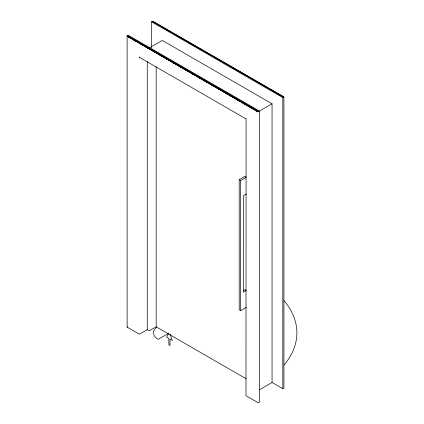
<?xml version="1.0" encoding="UTF-8"?>
<svg xmlns="http://www.w3.org/2000/svg" width="424" height="424" viewBox="0 0 424 424"><rect width="100%" height="100%" fill="white"/><g stroke="black" fill="none" stroke-linecap="round" stroke-linejoin="round"><path stroke-width="0.64" d="M239.2 179.659L240.631 180.486L246.307 177.211L244.876 176.384L239.2 179.659L239.2 309.764L240.631 310.591L246.307 307.315M240.631 310.591L240.631 180.486M156.17 66.844L156.17 326.83L149.402 330.731L147.271 329.692L139.379 334.17L127.121 327.116L127.121 36.056L128.218 35.272L259.483 111.056L259.483 402.164L258.253 402.8L245.989 395.719L246.084 118.794M151.548 47.605L151.548 21.799L152.619 21.2L283.91 96.953L283.91 387.986L282.813 388.697L272.054 382.485L259.271 389.863M127.121 327.068L127.603 326.734M168.471 333.826L166.59 337.075L168.847 338.379L168.847 344.882L169.971 345.534L169.971 339.03L172.224 340.329L170.061 334.075M149.524 47.817L162.312 40.439L272.054 103.795L272.054 382.485M272.054 103.795L258.025 111.899L127.121 36.056L258.253 111.766M151.548 21.799L282.813 97.584L283.9 96.958L152.587 21.205M246.307 194.038L243.471 195.676L243.471 292.131L246.307 290.493L244.876 289.666L243.175 290.647M168.28 333.497L158.141 339.354A15.937 9.201 0 0 1 156.769 327.249M139.576 57.33L139.157 57.06M152.619 21.2L153.006 21.481M139.379 57.298L245.989 118.847M152.163 21.444L283.428 97.228M127.603 35.627L258.868 111.411M127.184 35.87L258.444 111.655M127.163 35.897L258.412 111.676M127.131 35.966L258.333 111.719M127.131 36.157L258.168 111.814M156.17 326.83L246.116 378.764M282.813 97.584L282.813 388.697M147.271 61.501L147.271 329.692M284.069 300.69A127.476 73.596 0 0 1 284.069 365.006"/></g></svg>
